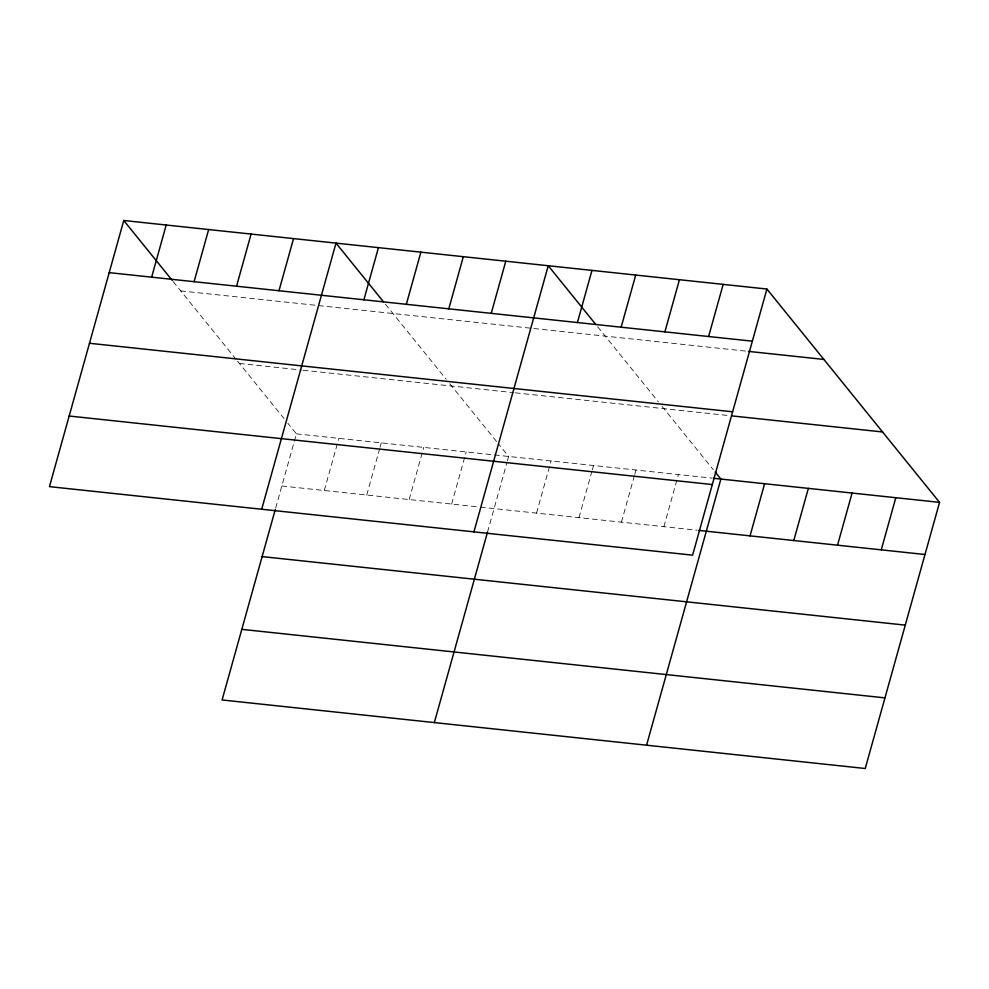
<?xml version="1.0" encoding="UTF-8"?>
<svg xmlns="http://www.w3.org/2000/svg" width="989" height="989" viewBox="0 0 989 989"><rect width="100%" height="100%" fill="white"/><g stroke="black" fill="none" stroke-linecap="round" stroke-linejoin="round"><path stroke-width="0.74" stroke-dasharray="4.95 3.71" d="M275.684 508.049L296.403 433.837L287.861 423.267M324.293 490.495L338.856 438.35M366.734 495.019L379.677 448.672M380.085 447.226L381.297 442.874M409.186 499.544L423.749 447.399M451.639 504.069L466.19 451.924M487.515 532.131L507.023 462.234M507.431 460.787L508.643 456.448L498.196 443.542M536.533 513.118L551.083 460.973M578.973 517.63L591.917 471.283M592.324 469.837L593.536 465.485M621.426 522.155L634.369 475.808M634.765 474.361L635.989 470.01M663.879 526.68L678.429 474.535M180.727 290.902L748.475 351.392M239.425 363.433L301.583 370.059M303.104 370.22L513.823 392.67M515.343 392.831L728.757 415.565M296.403 433.837L711.783 478.095M281.84 485.982L478.923 506.974M480.444 507.134L697.22 530.24M597.616 326.741L658.402 401.855M662.074 406.392L713.279 469.676M385.376 304.13L446.163 379.244M449.834 383.781L497.244 442.367M173.137 281.519L236.68 360.033M237.595 361.17L284.053 418.582"/><path stroke-width="1.48" d="M123.761 220.498L49.45 486.637L692.597 555.163L766.908 289.035L123.761 220.498L172.185 280.344M151.651 277.167L166.201 225.022M194.091 281.692L208.654 229.547M236.544 286.217L251.095 234.072M278.985 290.741L293.548 238.596M261.689 509.261L336 243.121L383.472 301.781M275.276 509.52L222.092 699.965L865.239 768.502L939.55 502.363L766.908 289.035M363.89 299.778L378.441 247.633M406.331 304.303L420.894 252.158M448.783 308.828L463.334 256.683M491.224 313.352L505.787 261.207M473.929 531.872L548.24 265.732L595.712 324.392M434.332 722.588L487.515 532.131M577.415 322.538L591.966 270.393M621.141 327.198L635.704 275.053M664.88 331.859L679.443 279.714M708.606 336.52L723.169 284.375M646.571 745.199L720.882 479.059L715.183 472.025M750.058 535.865L764.608 483.72M793.784 540.526L808.347 488.381M837.522 545.186L852.085 493.041M881.261 549.847L895.811 497.702M109.198 272.643L752.345 341.18M748.475 351.392L823.874 359.427M89.48 343.27L732.626 411.795M731.773 415.887L882.571 431.958M713.304 478.256L939.55 502.363M69.168 416.023L712.315 484.548M698.741 530.401L924.987 554.508M262.122 556.597L905.269 625.122M241.811 629.35L884.957 697.875"/></g></svg>
